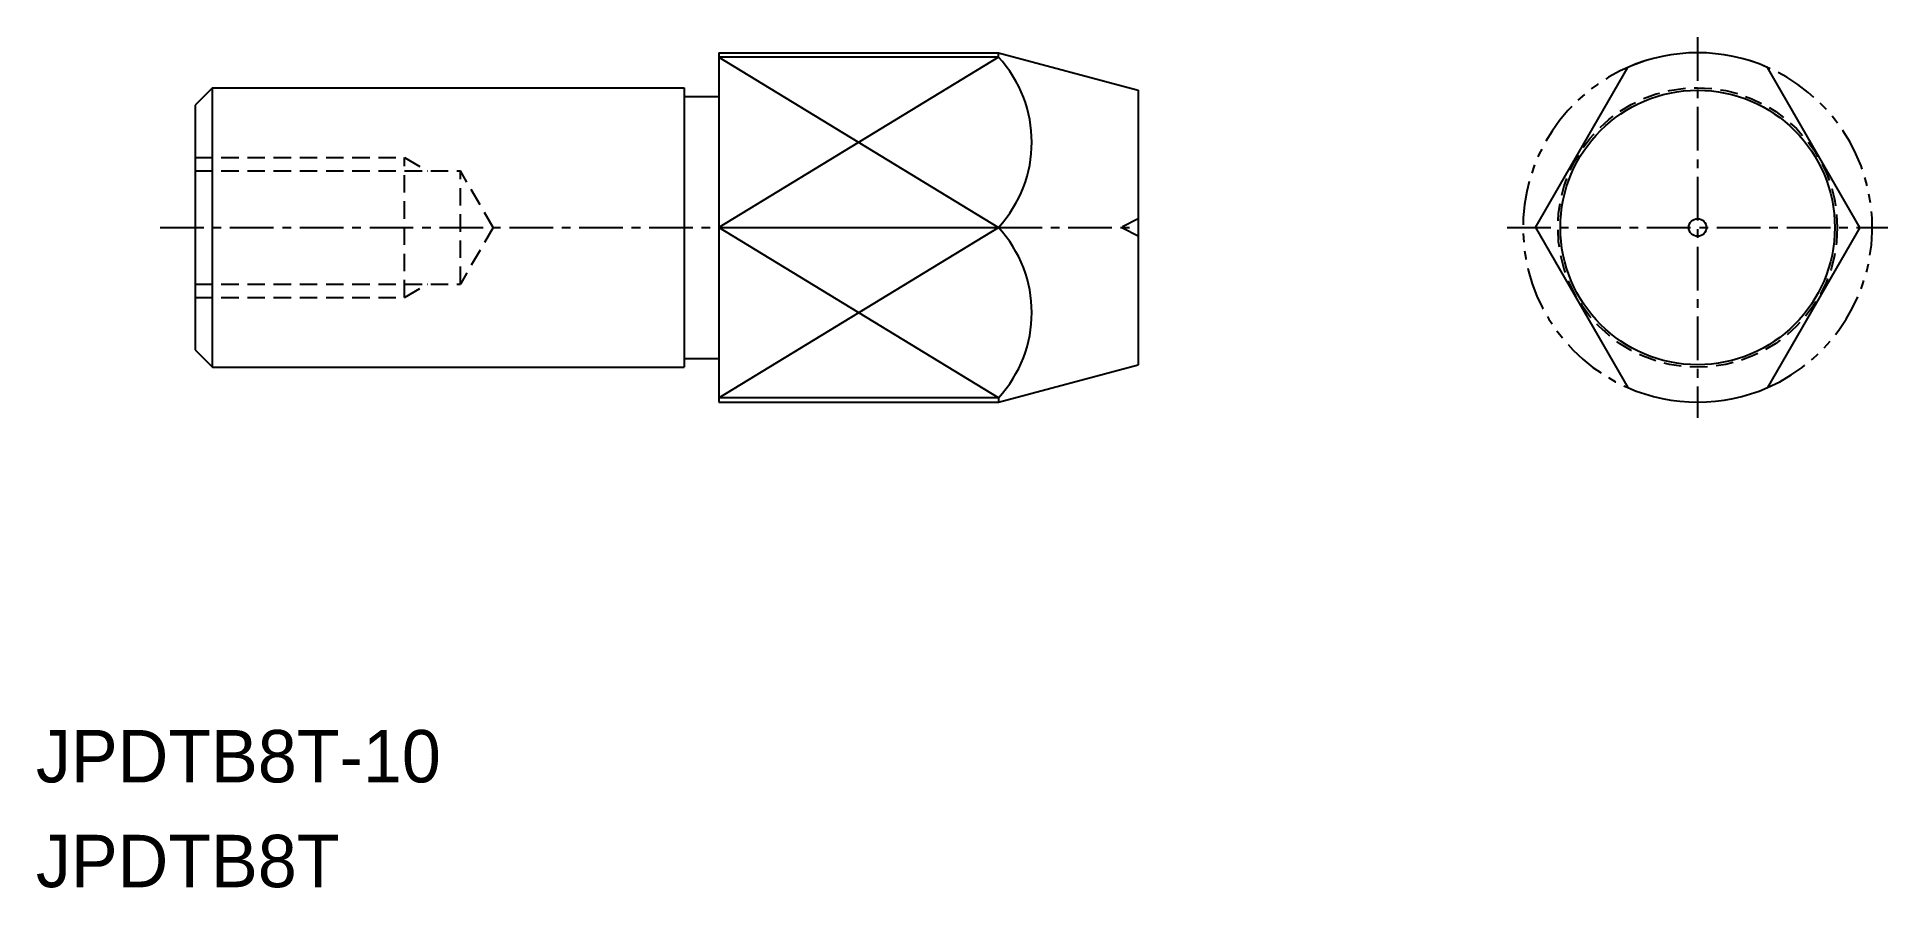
# Model space of a CAD drawing. Extents: x -1486.1 to -1433.1, y -437.6 to -413.2.
import ezdxf

# ---------------------------------------------------------------- set-up
doc = ezdxf.new("R2010")
doc.units = 0
for name, pattern in [('CENTER', [2, 1.25, -0.25, 0.25, -0.25]), ('DASHED', [0.75, 0.5, -0.25]), ('PHANTOM', [2.5, 1.25, -0.25, 0.25, -0.25, 0.25, -0.25])]:
    doc.linetypes.add(name, pattern=pattern)
doc.layers.get('0').update_dxf_attribs({"linetype": 'CONTINUOUS'})
doc.layers.add('CENTER', color=1, linetype='CENTER')

msp = doc.modelspace()

# ---------------------------------------------------------------- linework, layer by layer
at = {"color": 7, "linetype": 'CONTINUOUS'}
for p, q in [((-1466.597, -413.698), (-1466.597, -423.698)), ((-1466.597, -413.698), (-1458.597, -413.698)), ((-1458.597, -413.698), (-1454.597, -414.769)), ((-1458.597, -413.821), (-1458.597, -413.698)), ((-1443.223, -418.698), (-1440.578, -414.115)), ((-1433.932, -418.698), (-1436.578, -414.115)), ((-1481.097, -414.698), (-1481.597, -415.198)), ((-1481.097, -414.698), (-1467.597, -414.698)), ((-1481.097, -422.698), (-1481.097, -414.698)), ((-1467.597, -414.698), (-1467.597, -422.698)), ((-1454.597, -414.769), (-1454.597, -422.626)), ((-1481.597, -415.198), (-1481.597, -422.198)), ((-1467.597, -414.948), (-1466.597, -414.948)), ((-1466.597, -418.698), (-1458.597, -418.698)), ((-1443.223, -418.698), (-1440.578, -423.28)), ((-1433.932, -418.698), (-1436.578, -423.28)), ((-1481.597, -422.198), (-1481.097, -422.698)), ((-1481.097, -422.698), (-1467.597, -422.698)), ((-1467.597, -422.448), (-1466.597, -422.448)), ((-1458.597, -423.698), (-1454.597, -422.626)), ((-1466.597, -423.698), (-1458.597, -423.698)), ((-1458.597, -423.574), (-1458.597, -423.698))]:
    msp.add_line(p, q, dxfattribs=at)
at = {"color": 3, "linetype": 'CONTINUOUS'}
for p, q in [((-1458.597, -413.821), (-1466.597, -418.698)), ((-1466.597, -413.821), (-1458.597, -418.698)), ((-1466.597, -423.574), (-1458.597, -418.698)), ((-1458.597, -423.574), (-1466.597, -418.698))]:
    msp.add_line(p, q, dxfattribs=at)
at = {"linetype": 'CONTINUOUS'}
for p, q in [((-1458.597, -413.821), (-1466.597, -413.821)), ((-1458.597, -423.574), (-1466.597, -423.574))]:
    msp.add_line(p, q, dxfattribs=at)
at = {"color": 3, "linetype": 'DASHED'}
for p, q in [((-1481.597, -416.698), (-1475.597, -416.698)), ((-1475.597, -416.698), (-1474.941, -417.077)), ((-1475.597, -420.698), (-1475.597, -416.698)), ((-1481.597, -417.077), (-1473.997, -417.077)), ((-1473.062, -418.698), (-1473.997, -417.077)), ((-1473.997, -420.319), (-1473.997, -417.077)), ((-1454.597, -418.446), (-1455.079, -418.698)), ((-1473.062, -418.698), (-1473.997, -420.319)), ((-1454.597, -418.95), (-1455.079, -418.698)), ((-1481.597, -420.319), (-1473.997, -420.319)), ((-1481.597, -420.698), (-1475.597, -420.698)), ((-1475.597, -420.698), (-1474.941, -420.319))]:
    msp.add_line(p, q, dxfattribs=at)
msp.add_circle((-1438.578, -418.698), 4, dxfattribs=at)
at = {"linetype": 'CONTINUOUS'}
for radius in [3.928, 0.252]:
    msp.add_circle((-1438.578, -418.698), radius, dxfattribs=at)
at = {"color": 7, "linetype": 'CONTINUOUS'}
for centre in [(-1461.227, -416.259), (-1461.227, -421.136)]:
    msp.add_arc(centre, 3.586, 317.1612, 42.8388, dxfattribs=at)
at = {"linetype": 'CONTINUOUS'}
for start, end in [(66.4218, 113.5782), (246.4218, 293.5782)]:
    msp.add_arc((-1438.578, -418.698), 5, start, end, dxfattribs=at)
at = {"color": 3, "linetype": 'PHANTOM'}
for start, end in [(107.4576, 246.4218), (293.5782, 72.5424)]:
    msp.add_arc((-1438.578, -418.698), 5, start, end, dxfattribs=at)
at = {"color": 7, "linetype": 'CONTINUOUS'}
msp.add_point((-1481.597, -418.698), dxfattribs=at)
msp.add_point((-1481.597, -418.698), dxfattribs=at)
at = {"layer": 'CENTER', "color": 1, "linetype": 'CENTER'}
for p, q in [((-1438.578, -413.248), (-1438.578, -424.148)), ((-1482.597, -418.698), (-1454.597, -418.698)), ((-1444.028, -418.698), (-1433.128, -418.698))]:
    msp.add_line(p, q, dxfattribs=at)

# ---------------------------------------------------------------- texts
for s, p in [('JPDTB8T-10', (-1486.152, -434.58)), ('JPDTB8T', (-1486.152, -437.58))]:
    msp.add_text(s, height=1.5).set_placement(p)

doc.saveas('drawing.dxf')
